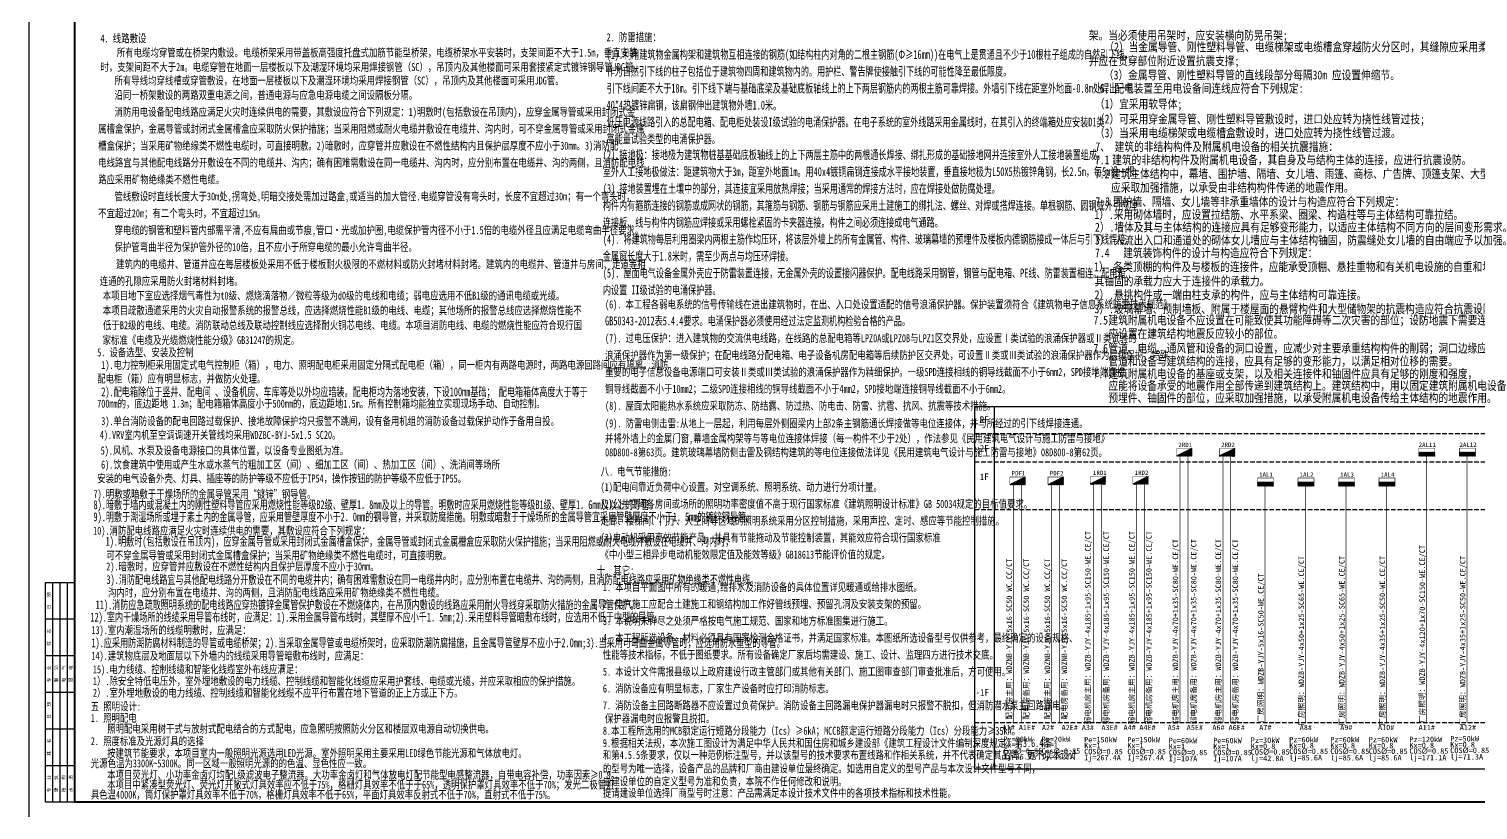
# Model space of a CAD drawing. Header units: millimetres. Extents: x -633009578 to 5705885, y -633235091 to 2571734.
# Drawn here: x 2425455 to 2504630, y 2323531 to 2366217 of the extents above; entities that cross this region are included whole.
import ezdxf
from ezdxf.enums import TextEntityAlignment as Align

# ---------------------------------------------------------------- set-up
doc = ezdxf.new("R2010")
doc.units = ezdxf.units.MM
doc.header["$LTSCALE"] = 1000
doc.header["$MEASUREMENT"] = 0
doc.linetypes.add('__DASH', pattern=[0.35, 0.25, -0.1])
doc.linetypes.add('DASH', pattern=[0.35, 0.25, -0.1])
doc.layers.get('0').update_dxf_attribs({"color": 9})
for name, color, linetype in [('000000000000电气', 7, 'Continuous'), ('E-CAPL-1', 7, 'Continuous'), ('电-标注文字', 6, 'Continuous'), ('电气系统', 3, 'Continuous'), ('设备-箱柜', 3, 'Continuous'), ('院图签、封面151013$0$PUB_TITLE', 153, 'Continuous'), ('院图签、封面151013$0$图签文字', 4, 'Continuous')]:
    doc.layers.add(name, color=color, linetype=linetype)
doc.styles.add('ECADI', font='simhei.ttf', dxfattribs={"width": 0.707, "bigfont": 'hztxt.shx'})
doc.styles.add('ELEC-DIM', font='simhei.ttf')
doc.styles.add('IDQSTYLE', font='simhei.ttf', dxfattribs={"width": 0.707, "bigfont": 'hztxt.shx'})
doc.styles.add('宋', font='simhei.ttf', dxfattribs={"width": 0.8})
doc.styles.add('宋体', font='simhei.ttf')
doc.styles.add('院图签、封面151013$0$-仿宋_GB2312', font='simhei.ttf')
doc.styles.add('院图签、封面151013$0$-宋体', font='simhei.ttf', dxfattribs={"width": 0.8})

# ---------------------------------------------------------------- blocks, each defined once
blk = doc.blocks.new('*X123')
at = {"color": 0, "linetype": 'Continuous'}
for p, q in [((233.02, 320), (233.78, 320.76)), ((233.45, 320), (234.63, 321.18)), ((233.87, 320), (235.48, 321.61)), ((234.3, 320), (236.33, 322.03)), ((234.72, 320), (237.18, 322.46)), ((235.15, 320), (238.03, 322.88)), ((235.57, 320), (238.88, 323.3)), ((235.99, 320), (239.72, 323.73)), ((236.42, 320), (240.57, 324.15)), ((236.84, 320), (241.42, 324.58)), ((237.27, 320), (242.27, 325)), ((237.69, 320), (242.27, 324.57)), ((238.12, 320), (242.27, 324.15)), ((238.54, 320), (242.27, 323.72)), ((238.96, 320), (242.27, 323.3)), ((239.39, 320), (242.27, 322.88)), ((239.81, 320), (242.27, 322.45)), ((240.24, 320), (242.27, 322.03)), ((240.66, 320), (242.27, 321.6)), ((241.09, 320), (242.27, 321.18)), ((241.51, 320), (242.27, 320.75)), ((232.6, 320), (232.94, 320.33)), ((241.93, 320), (242.27, 320.33))]:
    blk.add_line(p, q, dxfattribs=at)
blk = doc.blocks.new('HC000431')
at = {"color": 0, "linetype": 'Continuous'}
blk.add_line((5, 2.5), (-5, -2.5), dxfattribs=at)
at = {"color": 0, "linetype": 'Continuous', "const_width": 0.3}
for points in [[(5, 2.5), (-5, 2.5), (-5, -2.5)], [(-5, -2.5), (5, -2.5), (5, 2.5)]]:
    blk.add_lwpolyline(points, dxfattribs=at)
at = {"color": 0, "linetype": 'Continuous'}
blk.add_blockref('*X123', (-237.27, -322.5), dxfattribs=at)
at = {"color": 0, "style": 'IDQSTYLE', "width": 0.7}
blk.add_attdef('PSFHATT', (7, -2.5), '', height=2.5, dxfattribs=at)
blk = doc.blocks.new('*X27')
at = {"color": 0}
for p, q in [((99.83, 192.74), (101.99, 194.9)), ((99.83, 193.17), (101.57, 194.9)), ((99.83, 193.59), (101.14, 194.9)), ((99.83, 194.02), (100.72, 194.9)), ((99.83, 194.44), (100.29, 194.9)), ((99.83, 194.87), (99.87, 194.9)), ((99.92, 192.4), (102.42, 194.9)), ((100.34, 192.4), (102.84, 194.9)), ((100.76, 192.4), (103.26, 194.9)), ((101.19, 192.4), (103.69, 194.9)), ((101.61, 192.4), (104.11, 194.9)), ((102.04, 192.4), (104.54, 194.9)), ((102.46, 192.4), (104.96, 194.9)), ((102.88, 192.4), (105.38, 194.9)), ((103.31, 192.4), (105.81, 194.9)), ((103.73, 192.4), (106.23, 194.9)), ((104.16, 192.4), (106.66, 194.9)), ((104.58, 192.4), (107.08, 194.9)), ((105.01, 192.4), (107.51, 194.9)), ((105.43, 192.4), (107.93, 194.9)), ((105.85, 192.4), (108.35, 194.9)), ((106.28, 192.4), (108.78, 194.9)), ((106.7, 192.4), (109.2, 194.9)), ((107.13, 192.4), (109.63, 194.9)), ((107.55, 192.4), (109.83, 194.68)), ((107.98, 192.4), (109.83, 194.26)), ((108.4, 192.4), (109.83, 193.83)), ((108.82, 192.4), (109.83, 193.41)), ((109.25, 192.4), (109.83, 192.99)), ((109.67, 192.4), (109.83, 192.56))]:
    blk.add_line(p, q, dxfattribs=at)
blk = doc.blocks.new('HC000427')
at = {"color": 0, "linetype": 'Continuous', "const_width": 0.3}
blk.add_lwpolyline([(5, 2.5), (-5, 2.5), (-5, -2.5), (5, -2.5)], close=True, dxfattribs=at)
blk.add_lwpolyline([(5, 0), (-5, 0)], dxfattribs=at)
at = {"color": 0, "linetype": 'Continuous'}
blk.add_blockref('*X27', (-104.83, -194.9), dxfattribs=at)
at = {"color": 0, "style": 'IDQSTYLE', "width": 0.7}
blk.add_attdef('PSFHATT', (7, -2.5), '', height=2.5, dxfattribs=at)
blk = doc.blocks.new('院图签、封面151013$0$$titleblk$00000094')
at = {"layer": '院图签、封面151013$0$PUB_TITLE'}
for p, q in [((-120, 16), (0, 16)), ((-120, 16), (-120, 0)), ((-100, 16), (-100, 0)), ((-80, 16), (-80, 0)), ((-60, 16), (-60, 0)), ((-40, 16), (-40, 0)), ((-20, 16), (-20, 0)), ((0, 16), (0, 0)), ((-120, 12), (0, 12)), ((-120, 8), (0, 8)), ((-120, 4), (0, 4)), ((-120, 0), (0, 0))]:
    blk.add_line(p, q, dxfattribs=at)
at = {"layer": '院图签、封面151013$0$PUB_TITLE', "style": '院图签、封面151013$0$-仿宋_GB2312'}
for s, p in [('建   筑', (-110, 9.2)), ('专   业', (-110, 13.2)), ('姓   名', (-90, 13.2)), ('日   期', (-70, 13.2)), ('专   业', (-50, 13.2)), ('暖   通', (-50, 9.2)), ('姓   名', (-30, 13.2)), ('日   期', (-10, 13.2)), ('结   构', (-110, 5.2)), ('水   道', (-110, 1.2)), ('弱   电', (-50, 1.2)), ('电   气', (-50, 5.2))]:
    blk.add_text(s, height=1.8, dxfattribs=at).set_placement(p, align=Align.CENTER)
blk = doc.blocks.new('建筑图框_A0')
for p, q in [((0, 84100), (0, 0)), ((2500, 83100), (2500, 1000))]:
    blk.add_line(p, q)
at = {"layer": '院图签、封面151013$0$PUB_TITLE'}
blk.add_lwpolyline([(0, 0), (118900, 0), (118900, 84100), (0, 84100)], close=True, dxfattribs=at)
at = {"layer": '院图签、封面151013$0$PUB_TITLE', "const_width": 100}
blk.add_lwpolyline([(2500, 1000), (117900, 1000), (117900, 83100), (2500, 83100)], close=True, dxfattribs=at)
at = {"layer": '院图签、封面151013$0$PUB_TITLE', "xscale": 100, "yscale": 100, "zscale": 100, "rotation": 89.99999999999999}
blk.add_blockref('院图签、封面151013$0$$titleblk$00000094', (2500, 13000), dxfattribs=at)
at = {"layer": '院图签、封面151013$0$图签文字', "color": 6, "style": '院图签、封面151013$0$-宋体'}
for tag, height, width, p in [('工程主持人', 400, 0.8, (114688, 36700)), ('审定', 400, 0.8, (114688, 35900)), ('审核', 400, 0.8, (114688, 35100)), ('专业负责人', 400, 0.8, (114688, 34300)), ('校对', 400, 0.8, (114688, 33500)), ('设计', 400, 0.8, (114688, 32700)), ('方案设计人', 400, 0.8, (114688, 31900)), ('工程编号', 300, 0.7, (115738, 8700)), ('版次', 300, 0.7, (113538, 3006)), ('日期', 300, 0.7, (116838, 3000)), ('比例', 300, 0.7, (113538, 2200)), ('图号_X施', 300, 0.7, (116338, 2200)), ('图号', 200, 0.7, (117338, 2400)), ('图号_总数', 200, 0.7, (117338, 2000))]:
    blk.add_attdef(tag, text='', height=height, dxfattribs=dict(at, width=width)).set_placement(p, align=Align.MIDDLE_CENTER)
at = {"layer": '院图签、封面151013$0$图签文字', "color": 6, "style": '院图签、封面151013$0$-宋体', "width": 0.7}
for tag, p in [('建设单位_001', (115736, 7446)), ('工程名称_001', (115734, 6045)), ('图名_001', (114543, 4060))]:
    blk.add_attdef(tag, p, '', height=300, dxfattribs=at)

msp = doc.modelspace()

# ---------------------------------------------------------------- linework, layer by layer
at = {"color": 2, "linetype": 'Continuous'}
msp.add_line((2478216.2, 2325755), (2478216.2, 2345582.5), dxfattribs=at)
at = {"color": 8, "linetype": '__DASH'}
for p, q in [((2477128.3, 2344116.8), (2536652, 2344116.8)), ((2477128.3, 2342556.8), (2536652, 2342556.8)), ((2477128.3, 2339961.7), (2536652, 2339961.7)), ((2477120.3, 2328314), (2536644, 2328314))]:
    msp.add_line(p, q, dxfattribs=at)
at = {"color": 2, "linetype": 'Continuous'}
msp.add_lwpolyline([(2477128.3, 2345582.5), (2536652, 2345582.5), (2536652, 2325755), (2477128.3, 2325755)], close=True, dxfattribs=at)
at = {"layer": 'E-CAPL-1', "color": 230, "linetype": 'Continuous', "const_width": 36}
for points in [[(2488351.7, 2342867.7), (2488351.7, 2328300.5)], [(2490687.2, 2342867.7), (2490687.2, 2328300.5)], [(2501810.9, 2342870.6), (2501810.9, 2328314)], [(2504024.8, 2342870.6), (2504024.8, 2328314)], [(2479245.7, 2341310.8), (2479245.7, 2328300.5)], [(2481327.2, 2341310.8), (2481327.2, 2328300.5)], [(2483626.7, 2341338.5), (2483626.7, 2328300.5)], [(2485962.2, 2341338.5), (2485962.2, 2328300.5)], [(2492992.8, 2341236.6), (2492992.8, 2328314)], [(2495206.7, 2341236.6), (2495206.7, 2328314)], [(2497420.6, 2341236.6), (2497420.6, 2328314)], [(2499634.5, 2341236.6), (2499634.5, 2328314)]]:
    msp.add_lwpolyline(points, dxfattribs=at)
at = {"layer": 'E-CAPL-1', "color": 230, "linetype": 'DASH', "const_width": 36}
for points in [[(2488786.3, 2342867.7), (2488786.3, 2328300.5)], [(2491121.8, 2342867.7), (2491121.8, 2328300.5)], [(2479680.4, 2341310.8), (2479680.4, 2328300.5)], [(2481761.9, 2341310.8), (2481761.9, 2328300.5)], [(2484061.3, 2341338.5), (2484061.3, 2328300.5)], [(2486396.9, 2341338.5), (2486396.9, 2328300.5)]]:
    msp.add_lwpolyline(points, dxfattribs=at)

# ---------------------------------------------------------------- block references
at = {"layer": '设备-箱柜'}
msp.add_blockref('建筑图框_A0', (2425455.3, 2322971.4), dxfattribs=at)
for name, p, xscale, yscale, zscale in [('HC000431', (2488579.2, 2343077.7), 84, 84, 84), ('HC000431', (2490914.7, 2343077.7), 84, 84, 84), ('HC000427', (2501832.7, 2343089), 87.36, 87.36, 87.36), ('HC000427', (2504046.6, 2343089), 87.36, 87.36, 87.36), ('HC000431', (2479473.3, 2341520.8), 84, 84, 84), ('HC000431', (2481554.8, 2341520.8), 84, 84, 84), ('HC000431', (2483854.2, 2341548.5), 84, 84, 84), ('HC000431', (2486189.7, 2341548.5), 84, 84, 84), ('HC000427', (2493014.5, 2341455), 87.36, 87.36, 87.36), ('HC000427', (2495228.4, 2341455), 87.36, 87.36, 87.36), ('HC000427', (2497442.3, 2341455), 87.36, 87.36, 87.36), ('HC000427', (2499656.2, 2341455), 87.36, 87.36, 87.36)]:
    msp.add_blockref(name, p, dxfattribs=dict(at, xscale=xscale, yscale=yscale, zscale=zscale))

# ---------------------------------------------------------------- texts
at = {"color": 6, "ltscale": 100, "style": 'ELEC-DIM'}
for s, p in [('RF', (2477648.8, 2344863.6)), ('2F', (2477648.8, 2343303.6)), ('1F', (2477648.8, 2341743.6)), ('-1F', (2477542.6, 2329961.9))]:
    msp.add_text(s, height=360, dxfattribs=at).set_placement(p, align=Align.MIDDLE)
at = {"layer": '000000000000电气', "color": 3, "style": '宋'}
for s, p in [('A1#', (2478982.8, 2328041.1)), ('A1E#', (2479987.9, 2328041.1)), ('A2#', (2481136.2, 2328041.1)), ('A2E#', (2482322.9, 2328041.1)), ('A3#', (2483312.7, 2328041.1)), ('A3E#', (2484499.4, 2328041.1)), ('A4#', (2485594.7, 2328041.1)), ('A4E#', (2486571.4, 2328041.1)), ('A5#', (2488005.7, 2328041.1)), ('A5E#', (2489159.9, 2328041.1)), ('A6#', (2490448.9, 2328041.1)), ('A6E#', (2491445.9, 2328041.1)), ('A7#', (2493008.8, 2328041.1)), ('A8#', (2495222.7, 2328041.1)), ('A9#', (2497436.6, 2328041.1)), ('A10#', (2499613, 2328041.1)), ('A11#', (2501826.9, 2328041.1)), ('A12#', (2504078.9, 2328041.1))]:
    msp.add_text(s, height=285, dxfattribs=at).set_placement(p, align=Align.MIDDLE)
at = {"layer": '000000000000电气', "color": 3}
for s, height, style, p in [('Kx=1', 285, '宋', (2478700.7, 2326948.2)), ('Pz=20kW', 285, '宋', (2478700.7, 2327261.9)), ('Kx=1', 285, '宋', (2480782.2, 2326948.2)), ('Pz=20kW', 285, '宋', (2480782.2, 2327261.9)), ('Kx=1', 297, '宋体', (2483111.7, 2326902.8)), ('Pe=150kW', 297, '宋体', (2483111.7, 2327228.6)), ('Kx=1', 297, '宋体', (2485469.2, 2326902.8)), ('Pe=150kW', 297, '宋体', (2485469.2, 2327228.6)), ('Kx=1', 297, '宋体', (2487732.8, 2326854.2)), ('Pe=60kW', 297, '宋体', (2487732.8, 2327179.9)), ('Kx=1', 297, '宋体', (2490163.3, 2326854.2)), ('Pe=60kW', 297, '宋体', (2490163.3, 2327179.9)), ('Cos%%C=0.85', 285, '宋', (2478700.7, 2326617)), ('Ij=35.7A', 285, '宋', (2478700.7, 2326299.4)), ('Cos%%C=0.85', 285, '宋', (2480782.2, 2326617)), ('Ij=35.7A', 285, '宋', (2480782.2, 2326299.4)), ('COS%%c=0.85', 297, '宋体', (2483111.7, 2326574.9)), ('Ij=267.4A', 297, '宋体', (2483111.7, 2326248.5)), ('COS%%c=0.85', 297, '宋体', (2485469.2, 2326574.9)), ('Ij=267.4A', 297, '宋体', (2485469.2, 2326248.5)), ('COS%%c=0.85', 297, '宋体', (2487732.8, 2326526.2)), ('Ij=107A', 297, '宋体', (2487732.8, 2326199.8)), ('COS%%c=0.85', 297, '宋体', (2490163.3, 2326526.2)), ('Ij=107A', 297, '宋体', (2490163.3, 2326199.8))]:
    msp.add_text(s, height=height, dxfattribs=dict(at, style=style)).set_placement(p)
at = {"layer": 'E-CAPL-1', "color": 6, "linetype": 'Continuous', "style": 'ELEC-DIM'}
for s, p in [('弱电机房主用：WDZB-YJY-4x185+1x95-SC150-WE.CE/CT', (2483310, 2333491.6)), ('弱电机房备用：WDZB-YJY-4x185+1x95-SC150-WE.CE/CT', (2484314, 2333491.6)), ('弱电机房主用：WDZB-YJY-4x185+1x95-SC150-WE.CE/CT', (2485715.5, 2333491.6)), ('弱电机房备用：WDZB-YJY-4x185+1x95-SC150-WE.CE/CT', (2486649.5, 2333491.6)), ('弱电机房主用：WDZB-YJY-4x70+1x35-SC80-WE.CE/CT', (2488093.4, 2333274.1)), ('弱电机房备用：WDZB-YJY-4x70+1x35-SC80-WE.CE/CT', (2489092.9, 2333274.1)), ('弱电机房主用：WDZB-YJY-4x70+1x35-SC80-WE.CE/CT', (2490436.1, 2333274.1)), ('弱电机房备用：WDZB-YJY-4x70+1x35-SC80-WE.CE/CT', (2491365.9, 2333274.1)), ('厂房照明：WDZB-YJY-4x120+1x70-SC150-WE.CE/CT', (2501577.9, 2333148.3)), ('配电房主用：WDZNB-YJY-5x16-SC50 WC.CC/CT', (2479012.2, 2332865.5)), ('配电房备用：WDZNB-YJY-5x16-SC50 WC.CC/CT', (2479944.2, 2332865.5)), ('配电房主用：WDZNB-YJY-5x16-SC50 WC.CC/CT', (2481093.7, 2332865.5)), ('配电房备用：WDZNB-YJY-5x16-SC50 WC.CC/CT', (2482025.7, 2332865.5)), ('厂房照明：WDZB-YJY-4x50+1x25-SC65-WE.CE/CT', (2494973.6, 2332778.3)), ('厂房照明：WDZB-YJY-4x50+1x25-SC65-WE.CE/CT', (2497187.5, 2332778.3)), ('厂房照明：WDZB-YJY-4x35+1x25-SC50-WE.CE/CT', (2499401.4, 2332778.3)), ('厂房照明：WDZB-YJY-4x35+1x25-SC50-WE.CE/CT', (2503791.8, 2332778.3)), ('厂房照明：WDZB-YJY-5x16-SC50-WE.CE/CT', (2492759.7, 2332391.3))]:
    msp.add_text(s, height=300, rotation=90, dxfattribs=at).set_placement(p, align=Align.MIDDLE_CENTER)
at = {"layer": '电-标注文字', "color": 4, "style": 'ECADI'}
for s, height, width, p in [('4. 线路敷设', 437.4, 0.75, (2429361.7, 2365482.1)), ('2. 防雷措施：', 437.4, 0.75, (2457014.9, 2365546.3)), ('    所有电缆均穿管或在桥架内敷设。电缆桥架采用带盖板高强度托盘式加筋节能型桥架，电缆桥架水平安装时，支架间距不大于1.5m，垂直安装', 437.4, 0.75, (2429361.7, 2364705.3)), ('(1).利用建筑物金属构架和建筑物互相连接的钢筋(如结构柱内对角的二根主钢筋(Φ≥16mm))在电气上是贯通且不少于10根柱子组成的自然引下线，', 486, 0.65, (2457014.9, 2364583.9)), ('时，支架间距不大于2m。电缆穿管在地面一层楼板以下及潮湿环境均采用焊接钢管（SC），吊顶内及其他楼面可采用套接紧定式镀锌钢导管JDG管。', 437.4, 0.75, (2429361.7, 2363917)), ('作为自然引下线的柱子包括位于建筑物四周和建筑物内的。用护栏、警告牌使接触引下线的可能性降至最低限度。', 486, 0.65, (2457014.9, 2363660.5)), ('    所有导线均穿线槽或穿管敷设，在地面一层楼板以下及潮湿环境均采用焊接钢管（SC），吊顶内及其他楼面可采用JDG管。', 437.4, 0.75, (2429235.4, 2363179.3)), ('    沿同一桥架敷设的两路双重电源之间，普通电源与应急电源电缆之间设隔板分隔。', 437.4, 0.75, (2429235.4, 2362387.6)), ('引下线间距不大于18m。引下线下端与基础底梁及基础底板轴线上的上下两层钢筋内的两根主筋可靠焊接。外墙引下线在距室外地面-0.8m处焊出一根', 486, 0.65, (2457014.9, 2362737.1)), ('    消防用电设备配电线路应满足火灾时连续供电的需要，其敷设应符合下列规定：1)明敷时(包括敷设在吊顶内)，应穿金属导管或采用封闭式金', 437.4, 0.75, (2429235.4, 2361464.2)), ('40*4热镀锌扁钢，该扁钢伸出建筑物外墙1.0米。', 486, 0.65, (2457014.9, 2361813.7)), ('属槽盒保护，金属导管或封闭式金属槽盒应采取防火保护措施；当采用阻燃或耐火电缆并敷设在电缆井、沟内时，可不穿金属导管或采用封闭式金属', 437.4, 0.75, (2429235.4, 2360540.8)), ('低压电源线路引入的总配电箱、配电柜处装设I级试验的电涌保护器。在电子系统的室外线路采用金属线时，在其引入的终端箱处应安装D1类', 486, 0.65, (2457014.9, 2360890.3)), ('高能量试验类型的电涌保护器。', 486, 0.65, (2457014.9, 2359966.9)), ('槽盒保护；当采用矿物绝缘类不燃性电缆时，可直接明敷。2)暗敷时，应穿管并应敷设在不燃性结构内且保护层厚度不应小于30mm。3)消防配', 437.4, 0.75, (2429235.4, 2359617.4)), ('(2).接地极：接地极为建筑物桩基基础底板轴线上的上下两层主筋中的两根通长焊接、绑扎形成的基础接地网并连接室外人工接地装置组成。', 486, 0.65, (2456811.6, 2359099.9)), ('电线路宜与其他配电线路分开敷设在不同的电缆井、沟内；确有困难需敷设在同一电缆井、沟内时，应分别布置在电缆井、沟的两侧，且消防配电线', 437.4, 0.75, (2429235.4, 2358694)), ('室外人工接地极做法：距建筑物大于3m，距室外地面1m。用40x4镀铜扁钢连接成水平接地装置，垂直接地极为L50X5热镀锌角钢，长2.5m，每5m设一根。', 486, 0.65, (2456811.6, 2358176.5)), ('路应采用矿物绝缘类不燃性电缆。', 437.4, 0.75, (2429235.4, 2357770.6)), ('    管线敷设时直线长度大于30m处,拐弯处,明暗交接处需加过路盒,或适当的加大管径.电缆穿管没有弯头时，长度不宜超过30m；有一个弯头时，', 437.4, 0.75, (2429235.4, 2356847.2)), ('(3).接地装置埋在土壤中的部分，其连接宜采用放热焊接；当采用通常的焊接方法时，应在焊接处做防腐处理。', 486, 0.65, (2456811.6, 2357253.1)), ('不宜超过20m；有二个弯头时，不宜超过15m。', 437.4, 0.75, (2429235.4, 2355923.8)), ('构件内有箍筋连接的钢筋或成网状的钢筋，其箍筋与钢筋、钢筋与钢筋应采用土建施工的绑扎法、螺丝、对焊或搭焊连接。单根钢筋、圆钢或外引预埋', 486, 0.65, (2456811.6, 2356329.7)), ('    穿电缆的钢管和塑料管内部需平滑,不应有扁曲或节痕,管口・光或加护圈,电缆保护管内径不小于1.5倍的电缆外径且应满足电缆弯曲半径要求。', 437.4, 0.75, (2429235.4, 2355000.4)), ('连接板、线与构件内钢筋应焊接或采用螺栓紧固的卡夹器连接。构件之间必须连接成电气通路。', 486, 0.65, (2456811.6, 2355406.3)), ('(4). 将建筑物每层利用圈梁内两根主筋作均压环，将该层外墙上的所有金属管、构件、玻璃幕墙的预埋件及楼板内德钢筋接成一体后与引下线焊接。', 486, 0.65, (2456811.6, 2354482.9)), ('    保护管弯曲半径为保护管外径的10倍，且不应小于所穿电缆的最小允许弯曲半径。', 437.4, 0.75, (2429235.4, 2354077)), ('金属窗长度大于1.8米时，需至少两点与均压环焊接。', 486, 0.65, (2456811.6, 2353559.5)), ('    建筑内的电缆井、管道井应在每层楼板处采用不低于楼板耐火极限的不燃材料或防火封堵材料封堵。建筑内的电缆井、管道井与房间、走道等相', 437.4, 0.75, (2429323.8, 2353141.9)), ('(5). 屋面电气设备金属外壳应于防雷装置连接，无金属外壳的设置接闪器保护。配电线路采用钢管，钢管与配电箱、PE线、防雷装置相连。配电箱', 486, 0.65, (2456811.6, 2352636.1)), ('连通的孔隙应采用防火封堵材料封堵。', 437.4, 0.75, (2429323.8, 2352218.5)), ('本项目地下室应选择烟气毒性为t0级、燃烧滴落物／微粒等级为d0级的电线和电缆；弱电应选用不低B1级的通讯电缆或光缆。', 437.4, 0.75, (2429488, 2351427.1)), ('内设置 II级试验的电涌保护器。', 486, 0.65, (2456811.6, 2351712.7)), ('本项目疏散通道采用的火灾自动报警系统的报警总线，应选择燃烧性能B1级的电线、电缆；其他场所的报警总线应选择燃烧性能不', 437.4, 0.75, (2429488, 2350617.1)), ('低于B2级的电线、电缆。消防联动总线及联动控制线应选择耐火铜芯电线、电缆。本项目消防电线、电缆的燃烧性能应符合现行国', 437.4, 0.75, (2429501.4, 2349807.1)), ('GB50343-2012表5.4.4要求。电涌保护器必须使用经过法定监测机构检验合格的产品。', 486, 0.65, (2456932.3, 2350021.5, 0)), ('家标准《电缆及光缆燃烧性能分级》GB31247的规定。', 437.4, 0.75, (2429477.3, 2348993.3)), ('5. 设备选型、安装及控制', 437.4, 0.75, (2429182.6, 2348322.3)), (' 1).电力控制柜采用固定式电气控制柜（箱），电力、照明配电柜采用固定分隔式配电柜（箱），同一柜内有两路电源时，两路电源回路间应有隔离。消防', 437.4, 0.75, (2429182.6, 2347638.3)), ('配电柜（箱）应有明显标志，并做防火处理。', 437.4, 0.75, (2429182.6, 2346886.8)), ('700mm的，底边距地 1.3m；配电箱箱体高度小于500mm的，底边距地1.5m。所有控制箱均能独立实现现场手动、自动控制。', 437.4, 0.75, (2429182.6, 2345522.5)), (' 2).配电箱除位于竖井、配电间 、设备机房、车库等处以外均应暗装。配电柜均为落地安装，下设100mm基础； 配电箱箱体高度大于等于', 486, 0.65, (2429182.6, 2346145.1)), (' 3).单台消防设备的配电回路过载保护、接地故障保护均只报警不跳闸，设有备用机组的消防设备过载保护动作于备用自投。', 437.4, 0.75, (2429182.6, 2344568.4)), ('4).VRV室内机至空调调速开关管线均采用WDZBC-BYJ-5x1.5 SC20。', 437.4, 0.75, (2429323.8, 2343812)), ('5).风机、水泵及设备电源接口的具体位置，以设备专业图纸为准。', 437.4, 0.75, (2429372.9, 2342957.3)), ('6).饮食建筑中使用或产生水或水蒸气的粗加工区（间）、细加工区（间）、热加工区（间）、洗消间等场所', 437.4, 0.75, (2429395.9, 2342192.2)), ('安装的电气设备外壳、灯具、插座等的防护等级不应低于IP54，操作按钮的防护等级不应低于IP55。', 437.4, 0.75, (2429182.6, 2341433)), ('8).暗敷于墙内或混凝土内的刚性塑料导管应采用燃烧性能等级B2级、壁厚1．8mm及以上的导管。明敷时应采用燃烧性能等级B1级、壁厚1．6mm及以上的导管。', 486, 0.65, (2428981.3, 2339977.2)), ('7).明敷或暗敷于干燥场所的金属导管采用“镀锌”钢导管。', 437.4, 0.75, (2428981.3, 2340581.4)), ('9).明敷于潮湿场所或埋于素土内的金属导管，应采用管壁厚度不小于2．0mm的钢导管，并采取防腐措施。明敷或暗敷于干燥场所的金属导管宜采用管壁厚度不小于1．5mm的镀锌钢导管。', 486, 0.65, (2428981.3, 2339312.2)), ('10).消防配电线路应满足火灾时连续供电的需要，其敷设应符合下列规定：', 437.4, 0.75, (2428960.9, 2338578)), ('    1).明敷时(包括敷设在吊顶内)，应穿金属导管或采用封闭式金属槽盒保护，金属导管或封闭式金属槽盒应采取防火保护措施；当采用阻燃或耐火电缆并敷设在电缆井、沟内时，', 486, 0.65, (2428741, 2337972.8)), ('可不穿金属导管或采用封闭式金属槽盒保护；当采用矿物绝缘类不燃性电缆时，可直接明敷。', 437.4, 0.75, (2429688.6, 2337229)), ('    3).消防配电线路宜与其他配电线路分开敷设在不同的电缆井内；确有困难需敷设在同一电缆井内时，应分别布置在电缆井、沟的两侧，且消防配电线路应采用矿物绝缘类不燃性电缆。', 486, 0.65, (2428784.8, 2335885.4)), ('    2).暗敷时，应穿管并应敷设在不燃性结构内且保护层厚度不应小于30mm。', 437.4, 0.75, (2428784.8, 2336622.6)), ('沟内时，应分别布置在电缆井、沟的两侧，且消防配电线路应采用矿物绝缘类不燃性电缆。', 437.4, 0.75, (2429775, 2335197.8)), ('11).消防应急疏散照明系统的配电线路应穿热镀锌金属管保护敷设在不燃烧体内，在吊顶内敷设的线路应采用耐火导线穿采取防火措施的金属导管保护。', 486, 0.65, (2429098.4, 2334509.3)), ('12).室内干燥场所的线缆采用导管布线时，应满足：1).采用金属导管布线时，其壁厚不应小千1. 5mm;2).采用塑料导管暗敷布线时，应选用不低于中型的导管。', 486, 0.65, (2428811.6, 2333832.4)), ('13).室内潮湿场所的线缆明敷时，应满足： ', 437.4, 0.75, (2428867.7, 2333143.5)), ('1).应采用防潮防腐材料制造的导管或电缆桥架；2).当采取金属导管或电缆桥架时，应采取防潮防腐措施，且金属导管壁厚不应小于2.0mm;3).当采用可弯曲金属导管时，应选用防水重型的导管。', 486, 0.65, (2428867.7, 2332430.6)), ('14).建筑物底层及地面层以下外墙内的线缆采用导管暗敷布线时，应满足：', 437.4, 0.75, (2428867.7, 2331741.3)), ('15).电力线缆、控制线缆和智能化线缆室外布线应满足：', 437.4, 0.75, (2428949.9, 2331001.2)), ('2）.室外埋地敷设的电力线缆、控制线缆和智能化线缆不应平行布置在地下管道的正上方或正下方。', 437.4, 0.75, (2428949.9, 2329718.2)), ('1）.除安全特低电压外，室外埋地敷设的电力线缆、控制线缆和智能化线缆应采用护套线、电缆或光缆，并应采取相应的保护措施。', 437.4, 0.75, (2428949.9, 2330359.7)), ('五 照明设计:', 437.4, 0.75, (2428833, 2328973.2)), ('1. 照明配电', 437.4, 0.75, (2428833, 2328344.5)), ('    照明配电采用树干式与放射式配电结合的方式配电，应急照明按照防火分区和楼层双电源自动切换供电。', 437.4, 0.75, (2428833, 2327755)), ('2. 照度标准及光源灯具的选择', 437.4, 0.75, (2428833, 2327077.1)), ('光源色温为3300K~5300K。同一区域一般照明光源的的色温、显色性应一致。', 437.4, 0.75, (2428833, 2325863.6)), ('    按建筑节能要求，本项目室内一般照明光源选用LED光源。室外照明采用主要采用LED绿色节能光源和气体放电灯。', 437.4, 0.75, (2428833, 2326421.2)), ('    本项目荧光灯、小功率金卤灯均配L级滤波电子整流器。大功率金卤灯和气体放电灯配节能型电感整流器，自带电容补偿，功率因素≥0.9。', 437.4, 0.75, (2428833, 2325240.1)), ('具色温4000K，筒灯保护罩灯具效率不低于70%%%，格栅灯具效率不低于65%%%，平面灯具效率反射式不低于70%%%，直射式不低于75%%%。', 437.4, 0.75, (2428833, 2324153.9)), ('    本项目中紧凑型荧光灯、荧光灯开敞式灯具效率应不低于75%%%，格栅灯具效率不低于于65%%%，透明保护罩灯具效率不低于70%%%；发光二极管灯', 437.4, 0.75, (2428833, 2324700.7))]:
    msp.add_text(s, height=height, dxfattribs=dict(at, width=width)).set_placement(p)
at = {"layer": '电-标注文字', "color": 4, "linetype": 'Continuous', "style": 'ECADI', "width": 0.8}
for s, p in [('架。当必须使用吊架时，应安装横向防晃吊架;', (2483364.3, 2365629.9)), ('   （2）当金属导管、刚性塑料导管、电缆梯架或电缆槽盒穿越防火分区时，其缝隙应采用柔性防火封堵材料封墙，', (2483422.9, 2364994)), ('并应在贯穿部位附近设置抗震支撑;', (2483372.5, 2364232.2)), ('   （3）金属导管、刚性塑料导管的直线段部分每隔30m 应设置伸缩节。', (2483394.6, 2363458.8)), ('    6、配电装置至用电设备间连线应符合下列规定:', (2482903.7, 2362732.6)), ('   （1）宜采用软导体;', (2482903.7, 2361875.1)), ('   （2）可采用穿金属导管、刚性塑料导管敷设时，进口处应转为挠性线管过技;', (2482903.7, 2361051.9)), ('   （3）当采用电缆梯架或电缆槽盒敷设时，进口处应转为挠性线管过渡。', (2482903.7, 2360298.1)), ('7、 建筑的非结构构件及附属机电设备的相关抗震措施：', (2483718.7, 2359539.7)), ('7.1', (2483696.4, 2358823.4)), ('建筑主体结构中，幕墙、围护墙、隔墙、女儿墙、雨篷、商标、广告牌、顶篷支架、大型储物架等建筑非结构构件的安装部位，', (2484576.4, 2358061.5)), ('建筑的非结构构件及附属机电设备，其自身及与结构主体的连接，应进行抗震设防。', (2484641.3, 2358823.4)), ('7.2', (2483696.4, 2358061.5)), ('应采取加强措施，以承受由非结构构件传递的地震作用。', (2484576.4, 2357312.8)), ('围护墙、隔墙、女儿墙等非承重墙体的设计与构造应符合下列规定：', (2484693.4, 2356537.9)), ('1）.采用砌体墙时，应设置拉结筋、水平系梁、圈梁、构造柱等与主体结构可靠拉结。', (2483672.4, 2355832.9)), ('7.3', (2483725.9, 2356537.9)), ('2）.墙体及其与主体结构的连接应具有足够变形能力，以适应主体结构不同方向的层间变形需求。', (2483701.9, 2355144.1)), ('3）.人流出入口和通道处的砌体女儿墙应与主体结构铀固，防震缝处女儿墙的自由端应予以加强。', (2483698.2, 2354433.2)), ('7.4', (2483704.2, 2353741.3)), ('建筑装饰构件的设计与构造应符合下列规定：', (2485245.3, 2353741.3)), ('1）.各类顶棚的构件及与楼板的连接件，应能承受顶棚、悬挂重物和有关机电设施的自重和地震附加作用；', (2483650.6, 2352979.5)), ('其铀固的承载力应大于连接件的承载力。', (2483680.2, 2352192.7)), ('2）.悬挑构件或一端由柱支承的构件，应与主体结构可靠连接。', (2483680.2, 2351446)), ('3）.玻璃幕墙、预制墙板、附属于楼屋面的悬臂构件和大型储物架的抗震构造应符合抗震设防类别和烈度的要求。', (2483676.5, 2350681.8)), ('7.5', (2483618.5, 2350064.9)), ('建筑附属机电设备不应设置在可能致使其功能障碍等二次灾害的部位；设防地震下需要连续工作的附属设备，', (2484436.1, 2350064.9)), ('应设置在建筑结构地震反应较小的部位。', (2484436.1, 2349327.2)), ('7.6', (2483618.5, 2348531.4)), ('管道、电缆、通风管和设备的洞口设置，应减少对主要承重结构构件的削弱；洞口边缘应有补强措施。', (2484436.1, 2348531.4)), ('管道和设备与建筑结构的连接，应具有足够的变形能力，以满足相对位移的需要。', (2484436.1, 2347820)), ('7.7', (2483618.5, 2347131.8)), ('建筑附属机电设备的基座或支架，以及相关连接件和铀固件应具有足够的刚度和强度，', (2484436.1, 2347131.8)), ('应能将设备承受的地震作用全部传递到建筑结构上。建筑结构中，用以固定建筑附属机电设备', (2484436.1, 2346487.9)), ('预埋件、铀固件的部位，应采取加强措施，以承受附属机电设备传给主体结构的地震作用。', (2484436.1, 2345818.9))]:
    msp.add_text(s, height=486, dxfattribs=at).set_placement(p)
at = {"layer": '电-标注文字', "color": 4, "style": 'ECADI', "width": 0.75}
for s, p in [('(6). 本工程各弱电系统的信号传输线在进出建筑物时，在出、入口处设置适配的信号浪涌保护器。保护装置须符合《建筑物电子信息系统防雷技术规范》', (2456932.3, 2350944.9, 0)), ('(7). 过电压保护：进入建筑物的交流供电线路，在线路的总配电箱等LPZ0A或LPZ0B与LPZ1区交界处，应设置Ⅰ类试验的浪涌保护器或Ⅱ类试验的', (2456932.3, 2349098.1)), ('浪涌保护器作为第一级保护；在配电线路分配电箱、电子设备机房配电箱等后续防护区交界处，可设置Ⅱ类或Ⅲ类试验的浪涌保护器作为后级保护；特殊', (2456932.3, 2348174.7)), ('重要的电子信息设备电源端口可安装Ⅱ类或Ⅲ类试验的浪涌保护器作为精细保护。一级SPD连接相线的铜导线截面不小于6mm2，SPD接地端连接', (2456932.3, 2347251.3)), ('铜导线截面不小于10mm2；二级SPD连接相线的铜导线截面不小于4mm2，SPD接地端连接铜导线截面不小于6mm2。', (2456932.3, 2346327.9)), ('(8). 屋面太阳能热水系统应采取防冻、防结露、防过热、防电击、防雷、抗雹、抗风、抗震等技术措施。', (2456932.3, 2345404.5)), ('(9). 防雷电侧击雷:从地上一层起，利用每层外侧圈梁内上部2条主钢筋通长焊接做等电位连接体，并与所经过的引下线焊接连通。', (2456932.3, 2344445.9)), ('并将外墙上的金属门窗,幕墙金属构架等与等电位连接体焊接（每一构件不少于2处），作法参见《民用建筑电气设计与施工防雷与接地》', (2456932.3, 2343626.1)), ('08D800-8第63页。建筑玻璃幕墙防侧击雷及钢结构建筑的等电位连接做法详见《民用建筑电气设计与施工防雷与接地》08D800-8第62页。', (2456932.3, 2342862.7)), ('八. 电气节能措施:', (2456687.5, 2341812.3)), ('(1)配电间靠近负荷中心设置。对空调系统、照明系统、动力进行分项计量。 ', (2456687.5, 2340967.5)), ('(2)公共空间各房间或场所的照明功率密度值不高于现行国家标准《建筑照明设计标准》GB 50034规定的目标值要求。 ', (2456687.5, 2340044.1)), ('走廊、楼梯间、门厅、大空间等区域的照明系统采用分区控制措施，采用声控、定时、感应等节能控制措施。', (2456687.5, 2339120.7)), ('(3)电动机采用高效节能产品，并具有节能拖动及节能控制装置，其能效应符合现行国家标准', (2456687.5, 2338197.3)), ('《中小型三相异步电动机能效限定值及能效等级》GB18613节能评价值的规定。 ', (2456687.5, 2337273.9)), ('十. 其它:', (2456482, 2336417.1)), ('1. 本项目平面图中所有的暖通,给排水及消防设备的具体位置详见暖通或给排水图纸。', (2456813.5, 2335493.7)), ('2. 电气施工应配合土建施工和钢结构加工作好管线预埋、预留孔洞及安装支架的预留。', (2456813.5, 2334570.3)), ('3. 本说明未详尽之处须严格按电气施工规范、国家和地方标准图集进行施工。', (2456813.5, 2333646.9)), ('4. 本工程所选设备、材料必须具有国家检测合格证书，并满足国家标准。本图纸所选设备型号仅供参考，最终确定的设备规格、', (2456813.5, 2332723.5)), ('性能等技术指标，不低于图纸要求。所有设备确定厂家后均需建设、施工、设计、监理四方进行技术交底。', (2456813.5, 2331800.1)), ('5. 本设计文件需报县级以上政府建设行政主管部门或其他有关部门、施工图审查部门审查批准后，方可使用。', (2456813.5, 2330876.7)), ('6. 消防设备应有明显标志，厂家生产设备时应打印消防标志。', (2456813.5, 2329953.3)), ('7. 消防设备主回路断路器不应设置过负荷保护。消防设备主回路漏电保护器漏电时只报警不脱扣，但消防潜水泵主回路漏电', (2456813.5, 2329029.9)), ('保护器漏电时应报警且脱扣。', (2456927.5, 2328311.5)), ('8.本工程所选用的MCB额定运行短路分段能力（Ics）≥6kA；MCCB额定运行短路分段能力（Ics）分段能力≥35kA。', (2456813.5, 2327645.1)), ('9.根据相关法规，本次施工图设计为满足中华人民共和国住房和城乡建设部《建筑工程设计文件编制深度规定》第3.6.4条', (2456813.5, 2326972.2)), ('和第4.5.5条要求，仅以一种范例标注型号，并以该型号的技术要求布置线路和作相关系统，并不代表确定其品牌，更不以本设计', (2456813.5, 2326321.8)), ('的型号为唯一选择，设备产品的品牌和厂商由建设单位最终确定。如选用自定义的型号产品与本次设计文件型号不同，', (2456813.5, 2325581.4)), ('由建设单位的自定义型号为准和负责，本院不作任何修改和说明。', (2456813.5, 2324874.5)), ('提请建设单位选择厂商型号时注意：产品需满足本设计技术文件中的各项技术指标和技术性能。', (2456813.5, 2324247.5))]:
    msp.add_text(s, height=437.4, rotation=359.997152, dxfattribs=at).set_placement(p)
at = {"layer": '电气系统', "color": 3, "style": '宋'}
for s, p in [('Kx=0.8', (2492212, 2326870.4)), ('Pz=30kW', (2492212, 2327195.2)), ('Kx=0.8', (2494314, 2326904.8)), ('Pz=60kW', (2494314, 2327229.7)), ('Kx=0.8', (2496560, 2326904.8)), ('Pz=60kW', (2496560, 2327229.7)), ('Kx=0.8', (2498659, 2326904.8)), ('Pz=60kW', (2498659, 2327229.7)), ('Kx=0.8', (2500882, 2326919.1)), ('Pz=120kW', (2500882, 2327244)), ('COS%%c=0.85', (2503112.9, 2326641.8)), ('Kx=0.8', (2503112.9, 2326954)), ('Pz=50kW', (2503112.9, 2327278.8)), ('COS%%c=0.85', (2492212, 2326558.1)), ('lj=42.8A', (2492212, 2326206.1)), ('COS%%c=0.85', (2494314, 2326592.6)), ('lj=85.6A', (2494314, 2326240.5)), ('COS%%c=0.85', (2496560, 2326592.6)), ('lj=85.6A', (2496560, 2326240.5)), ('COS%%c=0.85', (2498659, 2326592.6)), ('lj=85.6A', (2498659, 2326240.5)), ('COS%%c=0.85', (2500882, 2326606.9)), ('lj=171.1A', (2500882, 2326254.8)), ('lj=71.3A', (2503112.9, 2326289.7))]:
    msp.add_text(s, height=300, rotation=359.999973, dxfattribs=at).set_placement(p)
at = {"layer": '设备-箱柜', "style": 'ELEC-DIM'}
for s, p in [('2RD1', (2488258, 2343372.8)), ('2RD2', (2490593.5, 2343372.8)), ('2AL11', (2501386.4, 2343374.7)), ('2AL12', (2503615.9, 2343374.7)), ('PDF1', (2479148, 2341815.9)), ('PDF2', (2481229.5, 2341815.9)), ('1RD1', (2483591, 2341843.6)), ('1RD2', (2485868.6, 2341843.6)), ('1AL1', (2492670.3, 2341740.7)), ('1AL2', (2494884.2, 2341740.7)), ('1AL3', (2497098.1, 2341740.7)), ('1AL4', (2499312, 2341740.7))]:
    msp.add_text(s, height=240, dxfattribs=at).set_placement(p)

doc.saveas('drawing.dxf')
